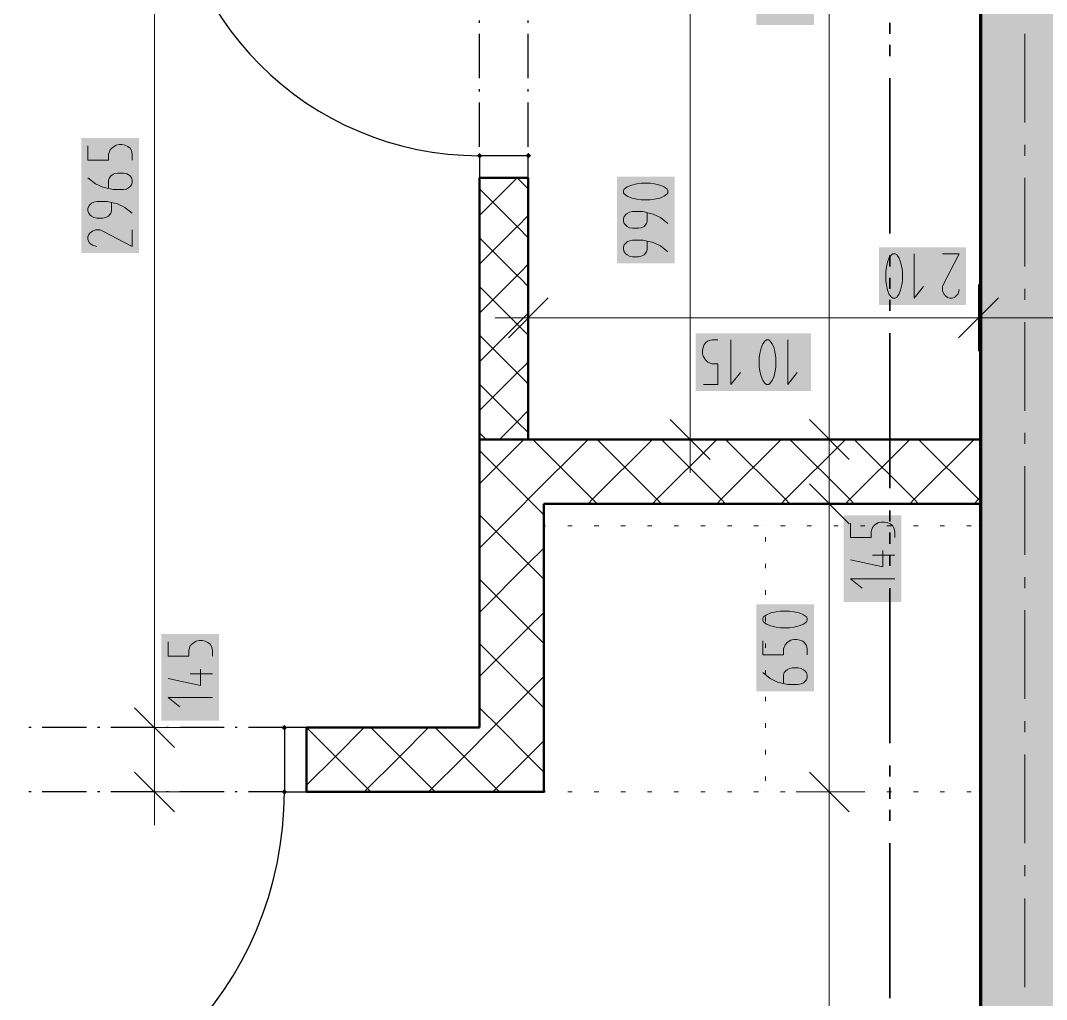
# Model space of a CAD drawing. Header units: millimetres. Extents: x 0 to 594, y 0 to 420.
# Drawn here: x 271.98 to 293.17, y 185.04 to 205.26 of the extents above; entities that cross this region are included whole.
import ezdxf

# ---------------------------------------------------------------- set-up
doc = ezdxf.new("R2010")
doc.units = ezdxf.units.MM
doc.header["$LTSCALE"] = 8
for name, color, linetype in [('PDF_Dvere', 7, 'Continuous'), ('PDF_Koty delkove', 7, 'Continuous'), ('PDF_Nabytek', 7, 'Continuous'), ('PDF_Osy hlavni', 7, 'Continuous'), ('PDF_Pozarni useky', 7, 'Continuous'), ('PDF_Pricky zdene', 7, 'Continuous'), ('PDF_Steny obvodove nosne', 7, 'Continuous')]:
    doc.layers.add(name, color=color, linetype=linetype)

msp = doc.modelspace()

# ---------------------------------------------------------------- linework, layer by layer
at = {"layer": 'PDF_Dvere', "lineweight": 25}
for points in [[(281.465, 208.331), (281.465, 208.882), (275.054, 208.882, 0.414213), (281.465, 202.471)], [(270.509, 189.328), (270.108, 189.328), (270.108, 182.001, 0.414213), (277.435, 189.328), (276.691, 189.328)]]:
    msp.add_lwpolyline(points, format="xyb", dxfattribs=at)
for points in [[(281.465, 205.217), (281.465, 205.262)], [(282.472, 205.217), (282.472, 205.262)], [(281.465, 204.072), (281.465, 204.988)], [(282.472, 204.072), (282.472, 204.988)], [(281.465, 203.797), (281.465, 203.843)], [(282.472, 203.797), (282.472, 203.843)], [(281.465, 202.652), (281.465, 203.568)], [(282.472, 202.652), (282.472, 203.568)], [(272.204, 190.656), (272.158, 190.656)], [(273.348, 190.656), (272.433, 190.656)], [(273.623, 190.656), (273.577, 190.656)], [(274.768, 190.656), (273.852, 190.656)], [(275.043, 190.656), (274.997, 190.656)], [(276.188, 190.656), (275.272, 190.656)], [(276.462, 190.656), (276.417, 190.656)], [(277.435, 190.656), (276.691, 190.656)], [(272.204, 189.328), (272.158, 189.328)], [(273.348, 189.328), (272.433, 189.328)], [(273.623, 189.328), (273.577, 189.328)], [(274.768, 189.328), (273.852, 189.328)], [(275.043, 189.328), (274.997, 189.328)], [(276.188, 189.328), (275.272, 189.328)], [(276.462, 189.328), (276.417, 189.328)]]:
    msp.add_lwpolyline(points, dxfattribs=at)
for points in [[(282.472, 202.013), (282.472, 202.471), (281.465, 202.471), (281.465, 202.013)], [(277.893, 190.656), (277.435, 190.656), (277.435, 189.328), (277.893, 189.328)]]:
    msp.add_lwpolyline(points, close=True, dxfattribs=at)
at = {"layer": 'PDF_Dvere', "lineweight": 25, "transparency": 33554559}
for points in [[(281.465, 202.414), (281.408, 202.471), (281.522, 202.471), (281.465, 202.528)], [(282.472, 202.414), (282.415, 202.471), (282.53, 202.471), (282.472, 202.528)], [(277.492, 190.656), (277.435, 190.599), (277.435, 190.714), (277.378, 190.656)], [(277.492, 189.328), (277.435, 189.271), (277.435, 189.386), (277.378, 189.328)]]:
    msp.add_solid(points, dxfattribs=at)
at = {"layer": 'PDF_Koty delkove', "lineweight": 18}
for points in [[(274.752, 189.328), (274.752, 190.656), (274.752, 191.345), (274.752, 197.73), (274.752, 211.013), (274.752, 217.812), (274.752, 218.29), (274.752, 220.285), (274.752, 226.621), (274.752, 237.522), (274.752, 238.603), (274.752, 241.075), (274.752, 247.057), (274.752, 262.805), (274.752, 268.231), (274.752, 269.559), (274.752, 313.476)], [(288.689, 145.412), (288.689, 172.033), (288.689, 189.328), (288.689, 195.281), (288.689, 196.61), (288.689, 216.118), (288.689, 218.453)], [(285.814, 196.61), (285.814, 205.677), (285.814, 217.812)], [(273.378, 202.676), (273.378, 202.382), (273.805, 202.382), (273.805, 202.505), (273.836, 202.59), (273.882, 202.639), (273.958, 202.688), (274.019, 202.7), (274.08, 202.7), (274.141, 202.688), (274.202, 202.664), (274.248, 202.627), (274.279, 202.578), (274.294, 202.505), (274.294, 202.382)], [(274.11, 201.77), (273.897, 201.77), (273.683, 201.82), (273.53, 201.893), (273.378, 202.016)], [(273.805, 201.795), (273.805, 201.966), (273.821, 202.016), (273.851, 202.052), (273.882, 202.076), (273.927, 202.101), (273.988, 202.113), (274.11, 202.113), (274.172, 202.101), (274.217, 202.076), (274.248, 202.052), (274.279, 202.016), (274.294, 201.966), (274.294, 201.918), (274.279, 201.869), (274.248, 201.832), (274.217, 201.808), (274.172, 201.783), (274.11, 201.77)], [(274.294, 201.282), (274.141, 201.404), (273.988, 201.478), (273.775, 201.526), (273.561, 201.526), (273.5, 201.514), (273.454, 201.489), (273.424, 201.465), (273.393, 201.428), (273.378, 201.379), (273.378, 201.331), (273.393, 201.282), (273.424, 201.245), (273.454, 201.221), (273.5, 201.196), (273.561, 201.183), (273.683, 201.183), (273.744, 201.196), (273.805, 201.221), (273.851, 201.282), (273.867, 201.331), (273.867, 201.502)], [(285.356, 201.07), (285.203, 201.193), (285.05, 201.266), (284.836, 201.315), (284.622, 201.315), (284.562, 201.302), (284.516, 201.278), (284.486, 201.254), (284.455, 201.217), (284.44, 201.168), (284.44, 201.119), (284.455, 201.07), (284.486, 201.034), (284.516, 201.009), (284.562, 200.984), (284.622, 200.972), (284.745, 200.972), (284.805, 200.984), (284.867, 201.009)], [(284.867, 201.009), (284.912, 201.07), (284.928, 201.119), (284.928, 201.29)], [(273.683, 200.915), (273.622, 200.939), (273.53, 200.939), (273.47, 200.915), (273.424, 200.878), (273.393, 200.841), (273.378, 200.792), (273.378, 200.744), (273.393, 200.695), (273.424, 200.658), (273.47, 200.621), (273.561, 200.596)], [(274.294, 200.939), (274.294, 200.596), (273.683, 200.915)], [(285.356, 200.483), (285.203, 200.606), (285.05, 200.679), (284.836, 200.727), (284.622, 200.727), (284.562, 200.715), (284.516, 200.691), (284.486, 200.667), (284.455, 200.63), (284.44, 200.581), (284.44, 200.532), (284.455, 200.483), (284.486, 200.446), (284.516, 200.422), (284.562, 200.397), (284.622, 200.385), (284.745, 200.385), (284.805, 200.397), (284.867, 200.422), (284.912, 200.483), (284.928, 200.532), (284.928, 200.703)], [(290.442, 200.443), (290.442, 199.527), (290.637, 199.771)], [(291.029, 200.443), (291.372, 200.443), (291.053, 199.832), (291.029, 199.771), (291.029, 199.679), (291.053, 199.619), (291.09, 199.573)], [(282.472, 199.808), (282.472, 199.121), (282.472, 198.435)], [(291.09, 199.573), (291.127, 199.542), (291.176, 199.527), (291.224, 199.527), (291.273, 199.542), (291.31, 199.573), (291.347, 199.619), (291.372, 199.71)], [(291.769, 199.808), (291.769, 199.121), (291.769, 198.435)], [(282.885, 199.534), (282.06, 198.709)], [(292.181, 199.534), (291.356, 198.709)], [(282.472, 199.121), (281.786, 199.121)], [(318.512, 199.121), (317.435, 199.121), (317.184, 199.121), (314.167, 199.121), (303.996, 199.121), (302.988, 199.121), (293.692, 199.121), (291.769, 199.121), (282.472, 199.121)], [(286.093, 197.748), (286.386, 197.748), (286.386, 198.174), (286.264, 198.174), (286.178, 198.206), (286.129, 198.251), (286.081, 198.327), (286.068, 198.388), (286.068, 198.449), (286.081, 198.511), (286.105, 198.571), (286.142, 198.617), (286.19, 198.648), (286.264, 198.664), (286.386, 198.664)], [(286.655, 198.664), (286.655, 197.748), (286.851, 197.991)], [(287.548, 198.495), (287.511, 198.587), (287.463, 198.648), (287.438, 198.664), (287.389, 198.664), (287.364, 198.648), (287.316, 198.587), (287.279, 198.495), (287.255, 198.388), (287.243, 198.296)], [(287.83, 198.664), (287.83, 197.748), (288.025, 197.991)], [(287.243, 198.296), (287.243, 198.113), (287.255, 198.022), (287.279, 197.915), (287.316, 197.824), (287.364, 197.762), (287.389, 197.748), (287.438, 197.748), (287.463, 197.762), (287.511, 197.824), (287.548, 197.915), (287.573, 198.022), (287.585, 198.113), (287.585, 198.296), (287.573, 198.388), (287.548, 198.495)], [(286.226, 196.197), (285.402, 197.022)], [(289.102, 196.197), (288.277, 197.022)], [(286.501, 196.61), (285.814, 196.61), (285.127, 196.61)], [(285.814, 196.61), (285.814, 195.923)], [(289.376, 196.61), (288.689, 196.61), (288.002, 196.61)], [(289.102, 194.869), (288.277, 195.694)], [(289.376, 195.281), (288.689, 195.281), (288.002, 195.281)], [(289.123, 194.88), (289.123, 194.587), (289.55, 194.587), (289.55, 194.709), (289.581, 194.794), (289.627, 194.843), (289.703, 194.892), (289.763, 194.904), (289.825, 194.904), (289.886, 194.892), (289.946, 194.868), (289.992, 194.831), (290.023, 194.783), (290.039, 194.709), (290.039, 194.587)], [(289.794, 194.317), (289.794, 193.975), (289.123, 194.122)], [(290.039, 194.22), (289.581, 194.22)], [(290.039, 193.73), (289.123, 193.73), (289.367, 193.535)], [(287.483, 193.027), (287.392, 192.99), (287.33, 192.942), (287.316, 192.917), (287.316, 192.868), (287.33, 192.843), (287.392, 192.795), (287.483, 192.758), (287.59, 192.733), (287.681, 192.721), (287.864, 192.721), (287.956, 192.733), (288.063, 192.758), (288.155, 192.795), (288.216, 192.843), (288.231, 192.868), (288.231, 192.917), (288.216, 192.942), (288.155, 192.99), (288.063, 193.027), (287.956, 193.051), (287.864, 193.063)], [(287.864, 193.063), (287.681, 193.063), (287.59, 193.051), (287.483, 193.027)], [(275.032, 192.429), (275.032, 192.136), (275.458, 192.136), (275.458, 192.258), (275.49, 192.343), (275.535, 192.393), (275.611, 192.441), (275.672, 192.454), (275.733, 192.454), (275.795, 192.441), (275.855, 192.417), (275.901, 192.38), (275.932, 192.332), (275.948, 192.258), (275.948, 192.136)], [(287.316, 192.452), (287.316, 192.159), (287.742, 192.159), (287.742, 192.281), (287.774, 192.366), (287.819, 192.415), (287.895, 192.464), (287.956, 192.476), (288.017, 192.476), (288.079, 192.464), (288.139, 192.44), (288.185, 192.403), (288.216, 192.355), (288.231, 192.281), (288.231, 192.159)], [(275.703, 191.866), (275.703, 191.524), (275.032, 191.671)], [(275.948, 191.769), (275.49, 191.769)], [(287.742, 191.572), (287.742, 191.742), (287.758, 191.792), (287.788, 191.828), (287.819, 191.853), (287.864, 191.877), (287.926, 191.889), (288.047, 191.889), (288.109, 191.877), (288.155, 191.853), (288.185, 191.828), (288.216, 191.792), (288.231, 191.742), (288.231, 191.694), (288.216, 191.645), (288.185, 191.608), (288.155, 191.584), (288.109, 191.559), (288.047, 191.547), (287.834, 191.547), (287.621, 191.596), (287.468, 191.669), (287.316, 191.792)], [(275.948, 191.279), (275.032, 191.279), (275.275, 191.084)], [(275.164, 190.244), (274.34, 191.068)], [(275.439, 190.656), (274.752, 190.656), (274.065, 190.656)], [(275.164, 188.916), (274.34, 189.74)], [(289.102, 188.916), (288.277, 189.74)], [(275.439, 189.328), (274.752, 189.328), (274.065, 189.328)], [(274.752, 189.328), (274.752, 188.641)], [(289.376, 189.328), (288.689, 189.328), (288.002, 189.328)]]:
    msp.add_lwpolyline(points, dxfattribs=at)
for points in [[(284.988, 201.902), (284.805, 201.902), (284.715, 201.889), (284.607, 201.865), (284.516, 201.828), (284.455, 201.78), (284.44, 201.755), (284.44, 201.706), (284.455, 201.682), (284.516, 201.633), (284.607, 201.596), (284.715, 201.571), (284.805, 201.559), (284.988, 201.559), (285.08, 201.571), (285.187, 201.596), (285.279, 201.633), (285.34, 201.682), (285.356, 201.706), (285.356, 201.755), (285.34, 201.78), (285.279, 201.828), (285.187, 201.865), (285.08, 201.889)], [(289.855, 200.076), (289.855, 199.893), (289.867, 199.802), (289.891, 199.695), (289.928, 199.603), (289.977, 199.542), (290.002, 199.527), (290.05, 199.527), (290.075, 199.542), (290.123, 199.603), (290.16, 199.695), (290.185, 199.802), (290.198, 199.893), (290.198, 200.076), (290.185, 200.168), (290.16, 200.275), (290.123, 200.366), (290.075, 200.428), (290.05, 200.443), (290.002, 200.443), (289.977, 200.428), (289.928, 200.366), (289.891, 200.275), (289.867, 200.168)]]:
    msp.add_lwpolyline(points, close=True, dxfattribs=at)
at = {"layer": 'PDF_Koty delkove', "color": 7, "lineweight": 18, "true_color": 0xffffff, "transparency": 33554559}
for points in [[(288.369, 205.174), (288.369, 207.553), (287.178, 205.174), (287.178, 207.553)], [(274.432, 200.459), (274.432, 202.837), (273.241, 200.459), (273.241, 202.837)], [(285.493, 200.247), (285.493, 202.039), (284.302, 200.247), (284.302, 202.039)], [(291.509, 200.581), (289.718, 200.581), (291.509, 199.39), (289.718, 199.39)], [(288.31, 198.801), (285.931, 198.801), (288.31, 197.61), (285.931, 197.61)], [(290.176, 193.25), (290.176, 195.041), (288.986, 193.25), (288.986, 195.041)], [(288.369, 191.409), (288.369, 193.201), (287.178, 191.409), (287.178, 193.201)], [(276.085, 190.799), (276.085, 192.591), (274.894, 190.799), (274.894, 192.591)]]:
    msp.add_solid(points, dxfattribs=at)
at = {"layer": 'PDF_Nabytek', "lineweight": 13}
for points in [[(282.793, 195.281), (282.793, 195.281)], [(282.793, 195.05), (282.793, 195.142)], [(282.793, 194.824), (282.793, 194.824)], [(282.793, 194.824), (282.793, 194.824)], [(286.125, 194.824), (286.033, 194.824)], [(286.125, 194.824), (286.033, 194.824)], [(286.675, 194.824), (286.583, 194.824)], [(286.675, 194.824), (286.583, 194.824)], [(287.224, 194.824), (287.132, 194.824)], [(287.224, 194.824), (287.132, 194.824)], [(287.372, 194.824), (287.372, 194.824)], [(287.372, 194.824), (287.372, 194.824)], [(287.774, 194.824), (287.682, 194.824)], [(287.774, 194.824), (287.682, 194.824)], [(288.323, 194.824), (288.232, 194.824)], [(288.323, 194.824), (288.232, 194.824)], [(288.873, 194.824), (288.781, 194.824)], [(288.873, 194.824), (288.781, 194.824)], [(289.422, 194.824), (289.331, 194.824)], [(289.422, 194.824), (289.331, 194.824)], [(289.972, 194.824), (289.88, 194.824)], [(289.972, 194.824), (289.88, 194.824)], [(290.521, 194.824), (290.43, 194.824)], [(290.521, 194.824), (290.43, 194.824)], [(291.071, 194.824), (290.979, 194.824)], [(291.071, 194.824), (290.979, 194.824)], [(291.62, 194.824), (291.529, 194.824)], [(291.62, 194.824), (291.529, 194.824)], [(291.769, 194.824), (291.769, 194.824)], [(291.769, 194.824), (291.769, 194.824)], [(282.793, 194.501), (282.793, 194.592)], [(287.372, 194.501), (287.372, 194.592)], [(287.372, 194.501), (287.372, 194.592)], [(282.793, 193.951), (282.793, 194.043)], [(287.372, 193.951), (287.372, 194.043)], [(287.372, 193.951), (287.372, 194.043)], [(282.793, 193.402), (282.793, 193.493)], [(287.372, 193.402), (287.372, 193.493)], [(287.372, 193.402), (287.372, 193.493)], [(282.793, 192.852), (282.793, 192.944)], [(287.372, 192.852), (287.372, 192.944)], [(287.372, 192.852), (287.372, 192.944)], [(282.793, 192.303), (282.793, 192.394)], [(287.372, 192.303), (287.372, 192.394)], [(287.372, 192.303), (287.372, 192.394)], [(282.793, 191.753), (282.793, 191.845)], [(287.372, 191.753), (287.372, 191.845)], [(287.372, 191.753), (287.372, 191.845)], [(282.793, 191.204), (282.793, 191.295)], [(287.372, 191.204), (287.372, 191.295)], [(287.372, 191.204), (287.372, 191.295)], [(282.793, 190.654), (282.793, 190.656), (282.793, 190.746)], [(287.372, 190.654), (287.372, 190.746)], [(287.372, 190.654), (287.372, 190.746)], [(282.793, 190.656), (282.793, 190.656)], [(282.793, 190.656), (282.793, 190.656)], [(282.793, 190.105), (282.793, 190.196)], [(287.372, 190.105), (287.372, 190.196)], [(287.372, 190.105), (287.372, 190.196)], [(282.793, 189.555), (282.793, 189.647)], [(282.793, 189.328), (282.793, 189.328)], [(282.828, 189.328), (282.793, 189.328)], [(282.793, 189.328), (282.793, 189.328)], [(283.377, 189.328), (283.286, 189.328)], [(283.927, 189.328), (283.835, 189.328)], [(284.476, 189.328), (284.385, 189.328)], [(285.026, 189.328), (284.934, 189.328)], [(285.575, 189.328), (285.484, 189.328)], [(286.125, 189.328), (286.033, 189.328)], [(286.675, 189.328), (286.583, 189.328)], [(287.224, 189.328), (287.132, 189.328)], [(287.372, 189.328), (287.372, 189.328)], [(287.372, 189.328), (287.372, 189.328)], [(287.774, 189.328), (287.682, 189.328)], [(288.323, 189.328), (288.232, 189.328)], [(288.873, 189.328), (288.781, 189.328)], [(289.422, 189.328), (289.331, 189.328)], [(289.972, 189.328), (289.88, 189.328)], [(290.521, 189.328), (290.43, 189.328)], [(291.071, 189.328), (290.979, 189.328)], [(291.62, 189.328), (291.529, 189.328)], [(291.769, 189.328), (291.769, 189.328)]]:
    msp.add_lwpolyline(points, dxfattribs=at)
for points in [[(282.793, 194.824), (282.828, 194.824)], [(283.286, 194.824), (283.377, 194.824)], [(283.835, 194.824), (283.927, 194.824)], [(284.385, 194.824), (284.476, 194.824)], [(284.934, 194.824), (285.026, 194.824)], [(285.484, 194.824), (285.575, 194.824)], [(287.372, 189.647), (287.372, 189.555)]]:
    msp.add_lwpolyline(points, close=True, dxfattribs=at)
at = {"layer": 'PDF_Osy hlavni', "lineweight": 18}
for points in [[(292.73, 203.156), (292.73, 204.988)], [(292.73, 202.469), (292.73, 202.698)], [(292.73, 200.179), (292.73, 202.011)], [(292.73, 199.492), (292.73, 199.721)], [(292.73, 197.203), (292.73, 199.034)], [(292.73, 196.516), (292.73, 196.745)], [(292.73, 194.226), (292.73, 196.058)], [(292.73, 193.539), (292.73, 193.768)], [(292.73, 191.249), (292.73, 193.081)], [(292.73, 190.563), (292.73, 190.792)], [(292.73, 188.273), (292.73, 190.105)], [(292.73, 187.586), (292.73, 187.815)], [(292.73, 185.296), (292.73, 187.128)]]:
    msp.add_lwpolyline(points, dxfattribs=at)
at = {"layer": 'PDF_Pozarni useky', "lineweight": 35}
for points in [[(289.937, 204.988), (289.937, 205.217)], [(289.937, 204.53), (289.937, 204.759)], [(289.937, 200.866), (289.937, 204.072)], [(289.937, 200.179), (289.937, 200.408)], [(289.937, 199.721), (289.937, 199.95)], [(289.937, 199.263), (289.937, 199.492)], [(289.937, 195.6), (289.937, 198.805)], [(289.937, 194.913), (289.937, 195.142)], [(289.937, 194.455), (289.937, 194.684)], [(289.937, 193.997), (289.937, 194.226)], [(289.937, 190.334), (289.937, 193.539)], [(289.937, 189.647), (289.937, 189.876)], [(289.937, 189.189), (289.937, 189.418)], [(289.937, 188.731), (289.937, 188.96)], [(289.937, 185.067), (289.937, 188.273)]]:
    msp.add_lwpolyline(points, dxfattribs=at)
at = {"layer": 'PDF_Pricky zdene', "lineweight": 9}
for points in [[(282.243, 202.013), (282.217, 201.987), (281.465, 201.235)], [(282.472, 201.784), (282.243, 202.013)], [(282.243, 202.013), (282.243, 202.013)], [(282.243, 202.013), (282.243, 202.013)], [(282.472, 200.777), (282.265, 200.985), (282.243, 201.006), (281.465, 201.784)], [(282.472, 201.235), (282.263, 201.025), (282.243, 201.006), (281.465, 200.227)], [(282.472, 199.769), (282.315, 199.927), (282.243, 199.998), (281.465, 200.777)], [(282.472, 200.227), (282.308, 200.063), (282.243, 199.998), (281.465, 199.22)], [(282.472, 198.762), (282.365, 198.869), (282.243, 198.991), (281.465, 199.769)], [(282.472, 199.22), (282.354, 199.101), (282.243, 198.991), (281.465, 198.212)], [(282.472, 197.754), (282.415, 197.811), (282.243, 197.983), (281.465, 198.762)], [(282.472, 198.212), (282.4, 198.14), (282.243, 197.983), (281.465, 197.205)], [(282.472, 196.747), (282.466, 196.754), (282.243, 196.976), (281.465, 197.754)], [(282.472, 197.205), (282.445, 197.178), (282.243, 196.976), (281.877, 196.61)], [(281.602, 196.61), (281.465, 196.747)], [(282.381, 196.61), (281.465, 195.694)], [(283.709, 196.61), (282.472, 195.373), (282.381, 195.281)], [(283.892, 195.281), (283.8, 195.373), (282.564, 196.61)], [(285.037, 196.61), (283.8, 195.373), (283.709, 195.281)], [(285.22, 195.281), (285.128, 195.373), (283.892, 196.61)], [(286.365, 196.61), (285.128, 195.373), (285.037, 195.281)], [(286.548, 195.281), (286.457, 195.373), (285.22, 196.61)], [(287.693, 196.61), (286.457, 195.373), (286.365, 195.281)], [(287.876, 195.281), (287.785, 195.373), (286.548, 196.61)], [(289.021, 196.61), (287.785, 195.373), (287.693, 195.281)], [(289.204, 195.281), (289.113, 195.373), (287.876, 196.61)], [(290.349, 196.61), (289.113, 195.373), (289.021, 195.281)], [(290.532, 195.281), (290.441, 195.373), (289.204, 196.61)], [(291.677, 196.61), (290.441, 195.373), (290.349, 195.281)], [(291.814, 195.327), (291.769, 195.373), (290.532, 196.61)], [(282.564, 195.281), (282.472, 195.373), (281.465, 196.381)], [(291.814, 195.419), (291.769, 195.373), (291.677, 195.281)], [(282.381, 195.281), (281.465, 194.366)], [(282.793, 195.053), (282.564, 195.281)], [(282.793, 193.724), (282.472, 194.045), (281.465, 195.053)], [(282.793, 194.366), (282.472, 194.045), (281.465, 193.038)], [(282.793, 192.396), (282.472, 192.717), (281.465, 193.724)], [(282.793, 193.038), (282.472, 192.717), (281.465, 191.71)], [(282.793, 191.068), (282.472, 191.389), (281.465, 192.396)], [(282.793, 191.71), (282.472, 191.389), (281.74, 190.656)], [(281.877, 190.656), (281.465, 191.068)], [(279.221, 189.328), (278.488, 190.061), (277.893, 190.656)], [(279.084, 190.656), (278.488, 190.061), (277.893, 189.466)], [(280.412, 190.656), (279.816, 190.061), (279.084, 189.328)], [(280.549, 189.328), (279.816, 190.061), (279.221, 190.656)], [(281.74, 190.656), (281.144, 190.061), (280.412, 189.328)], [(281.877, 189.328), (281.144, 190.061), (280.549, 190.656)], [(282.793, 189.74), (282.472, 190.061), (281.877, 190.656)], [(282.793, 190.382), (282.472, 190.061), (281.74, 189.328)]]:
    msp.add_lwpolyline(points, dxfattribs=at)
at = {"layer": 'PDF_Pricky zdene', "lineweight": 50}
for points in [[(282.472, 202.013), (282.472, 199.952), (282.472, 196.61), (281.465, 196.61), (281.465, 199.952), (281.465, 202.013), (282.472, 202.013)], [(282.793, 195.281), (291.769, 195.281), (291.814, 195.281), (291.814, 196.61), (291.769, 196.61), (282.472, 196.61), (281.465, 196.61), (281.465, 195.281)], [(281.465, 195.281), (281.465, 190.656)], [(282.793, 190.656), (282.793, 195.281)], [(282.793, 190.656), (282.793, 189.328), (277.893, 189.328), (277.893, 190.656), (281.465, 190.656)]]:
    msp.add_lwpolyline(points, dxfattribs=at)
at = {"layer": 'PDF_Steny obvodove nosne', "lineweight": 70}
msp.add_lwpolyline([(293.646, 143.26), (293.646, 145.412), (293.646, 216.118), (293.646, 218.453), (291.814, 218.453), (291.814, 216.118), (291.814, 145.412), (291.814, 143.26)], close=True, dxfattribs=at)
at = {"layer": 'PDF_Steny obvodove nosne', "color": 9, "lineweight": 9, "true_color": 0xc0c0c0, "transparency": 33554559}
msp.add_solid([(293.646, 143.26), (293.646, 218.453), (291.814, 143.26), (291.814, 218.453)], dxfattribs=at)

doc.saveas('drawing.dxf')
